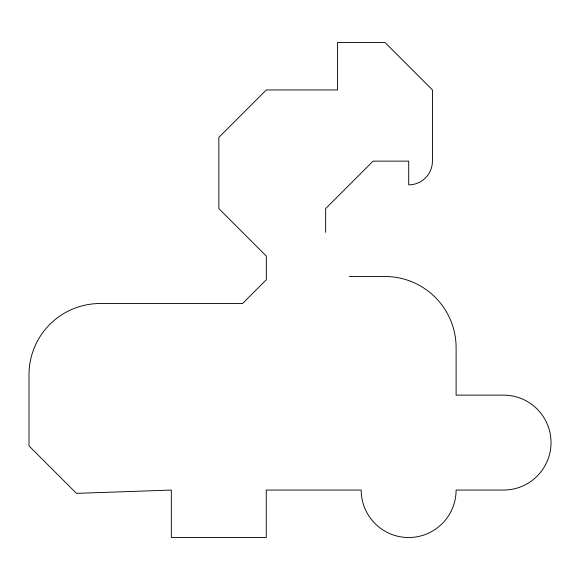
<?xml version="1.0" encoding="UTF-8"?>
<svg xmlns="http://www.w3.org/2000/svg" width="580" height="580" viewBox="0 0 580 580"><rect width="100%" height="100%" fill="white"/><g stroke="black" fill="none" stroke-linecap="round" stroke-linejoin="round"><path stroke-width="0.87" d="M349.312 276.479L384.91 276.479A71.195 71.195 0 0 1 456.105 347.674L456.105 395.132L503.571 395.132A47.466 47.466 0 0 1 551.029 442.598A47.466 47.466 0 0 1 503.571 490.057L456.105 490.057A47.466 47.466 0 0 1 408.646 537.522A47.466 47.466 0 0 1 361.18 490.057L266.256 490.057L266.256 537.522L171.332 537.522L171.332 490.057L76.466 493.37L29 445.911L29 374.716A71.195 71.195 0 0 1 100.195 303.521L242.585 303.521L266.314 279.792L266.314 256.063L218.849 208.597L218.849 137.402L266.314 89.944L337.509 89.944L337.509 42.478L384.968 42.478L432.434 89.944L432.434 161.131A23.729 23.729 0 0 1 408.704 184.868L408.704 161.131L373.107 161.131L325.641 208.597L325.641 232.326"/></g></svg>
